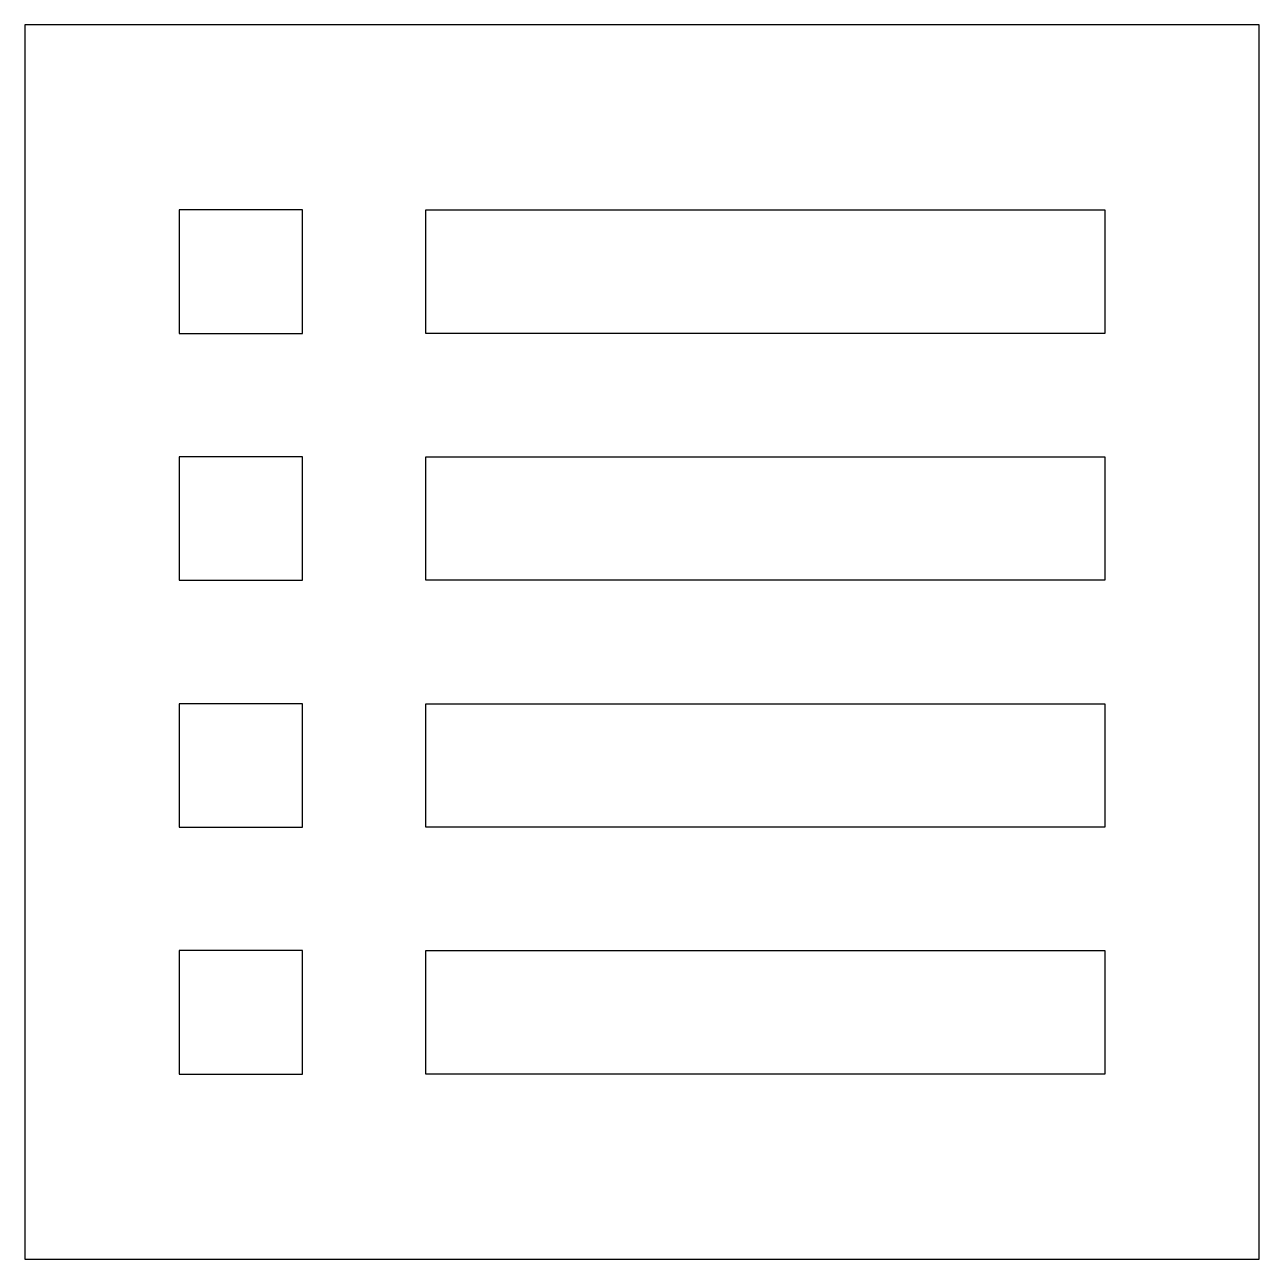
# Model space of a CAD drawing. Header units: millimetres. Extents: x 0 to 1000, y 0 to 1000.
import ezdxf

# ---------------------------------------------------------------- set-up
doc = ezdxf.new("R2010")
doc.units = ezdxf.units.MM
doc.layers.add('main', color=7, linetype='Continuous')

msp = doc.modelspace()

# ---------------------------------------------------------------- linework, layer by layer
at = {"layer": 'main'}
for points in [[(0, 0), (1000, 0), (1000, 1000), (0, 1000)], [(125, 750), (225, 750), (225, 850), (125, 850)], [(325, 850), (875, 850), (875, 750), (325, 750)], [(125, 550), (225, 550), (225, 650), (125, 650)], [(325, 650), (875, 650), (875, 550), (325, 550)], [(125, 350), (225, 350), (225, 450), (125, 450)], [(325, 450), (875, 450), (875, 350), (325, 350)], [(125, 150), (225, 150), (225, 250), (125, 250)], [(325, 250), (875, 250), (875, 150), (325, 150)]]:
    msp.add_lwpolyline(points, close=True, dxfattribs=at)

doc.saveas('drawing.dxf')
